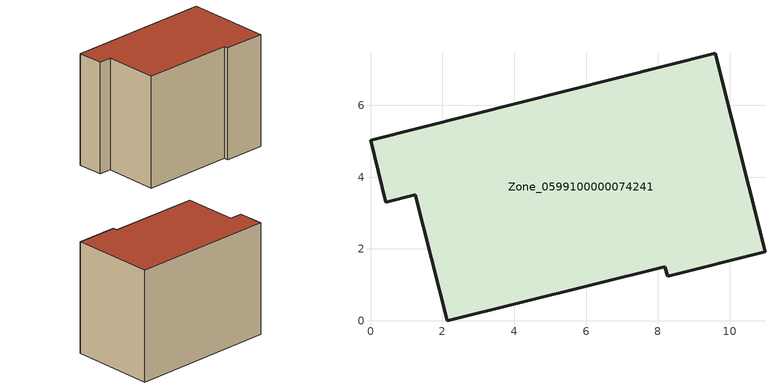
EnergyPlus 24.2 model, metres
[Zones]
Zone_0599100000074241
 floor ground (C_G): 9.59,7.45 10.98,1.92 8.27,1.24 8.19,1.51 2.14,0 1.25,3.51 0.43,3.3 0,5.02 z0
 wall outside (C_F): 10.98,1.92 9.59,7.45 0,5.02 0.43,3.3 1.25,3.51 2.14,0 8.19,1.51 8.27,1.24 10.98,1.92 z0:7.58
 roof outside (C_R): 8.27,1.24 10.98,1.92 9.59,7.45 0,5.02 0.43,3.3 1.25,3.51 2.14,0 8.19,1.51 z7.58
[BUILDING]
Pand.0599100000074241: North Axis=0; Terrain=City; Loads Convergence Tolerance Value=0.04; Temperature Convergence Tolerance Value=0.4; Solar Distribution=FullExterior; Maximum Number of Warmup Days=25; Minimum Number of Warmup Days=1
[Site:Location]
Rotterdam.The.Hague.AP_ZH_NLD Design_Conditions: Latitude=51.96; Longitude=4.45; Time Zone=1; Elevation=-4.5
[SITE:GROUNDTEMPERATURE:BUILDINGSURFACE]
18, 18, 18, 18, 18, 18, 18, 18, 18, 18, 18, 18
[MATERIAL] Thermal Absorptance=0.9; Solar Absorptance=0.7; Visible Absorptance=0.7
Name | Roughness | Thickness | Conductivity | Density | Specific Heat
G.TI.1975-1991 | MediumSmooth | 0.15 | 0.288461 | 540 | 1210
F.TI.1975-1991 | Rough | 0.3 | 0.230769 | 1920 | 840
R.TI.1975-1991 | MediumRough | 0.2 | 0.153846 | 1500 | 1000
[CONSTRUCTION]
C_G: G.TI.1975-1991
C_F: F.TI.1975-1991
C_R: R.TI.1975-1991
[ZONE]
Zone_0599100000074241: Type=1; Multiplier=1; Ceiling Height=Autocalculate; Volume=Autocalculate; Floor Area=autocalculate; Part of Total Floor Area=Yes
[ZONEINFILTRATION:DESIGNFLOWRATE]
Infil_Zone_0599100000074241: Zone or ZoneList or Space or SpaceList=Zone_0599100000074241; Schedule=AlwaysOn; Design Flow Rate Calculation Method=Flow/Area; Flow Rate per Floor Area=0.003; Constant Term Coefficient=1; Temperature Term Coefficient=0; Velocity Term Coefficient=0; Velocity Squared Term Coefficient=0
[HVACTEMPLATE:ZONE:IDEALLOADSAIRSYSTEM]
Zone_0599100000074241: Maximum Heating Supply Air Temperature=50; Minimum Cooling Supply Air Temperature=13; Maximum Heating Supply Air Humidity Ratio=0.0156; Minimum Cooling Supply Air Humidity Ratio=0.0077; Heating Limit=NoLimit; Cooling Limit=NoLimit; Dehumidification Control Type=ConstantSensibleHeatRatio; Cooling Sensible Heat Ratio=0.7; Dehumidification Setpoint=60; Humidification Control Type=None; Humidification Setpoint=30; Outdoor Air Method=None; Outdoor Air Flow Rate per Person=0.00944; Outdoor Air Flow Rate per Zone Floor Area=0; Outdoor Air Flow Rate per Zone=0; Demand Controlled Ventilation Type=None; Outdoor Air Economizer Type=NoEconomizer; Heat Recovery Type=None; Sensible Heat Recovery Effectiveness=0.7; Latent Heat Recovery Effectiveness=0.65
[ZONECONTROL:THERMOSTAT]
ThermostatControl_Zone_0599100000074241: Zone or ZoneList=Zone_0599100000074241; Control Type Schedule=DualSetpointControlType; Control 1=Thermostat_Zone_0599100000074241; Temperature Difference Between Cutout And Setpoint=0
[THERMOSTATSETPOINT:DUALSETPOINT]
Thermostat_Zone_0599100000074241: Heating Setpoint Temperature Schedule=HeatingSetpoint_Zone_0599100000074241; Cooling Setpoint Temperature Schedule=CoolingSetpoint_Zone_0599100000074241
[SCHEDULE:COMPACT]
HeatingSetpoint_Zone_0599100000074241: Through: 12/31, For: AllDays, Until: 24:00, 21
CoolingSetpoint_Zone_0599100000074241: Through: 12/31, For: AllDays, Until: 24:00, 24
DualSetpointControlType: Through: 12/31, For: AllDays, Until: 24:00, 4
AlwaysOn: Through: 12/31, For: AllDays, Until: 24:00, 1
